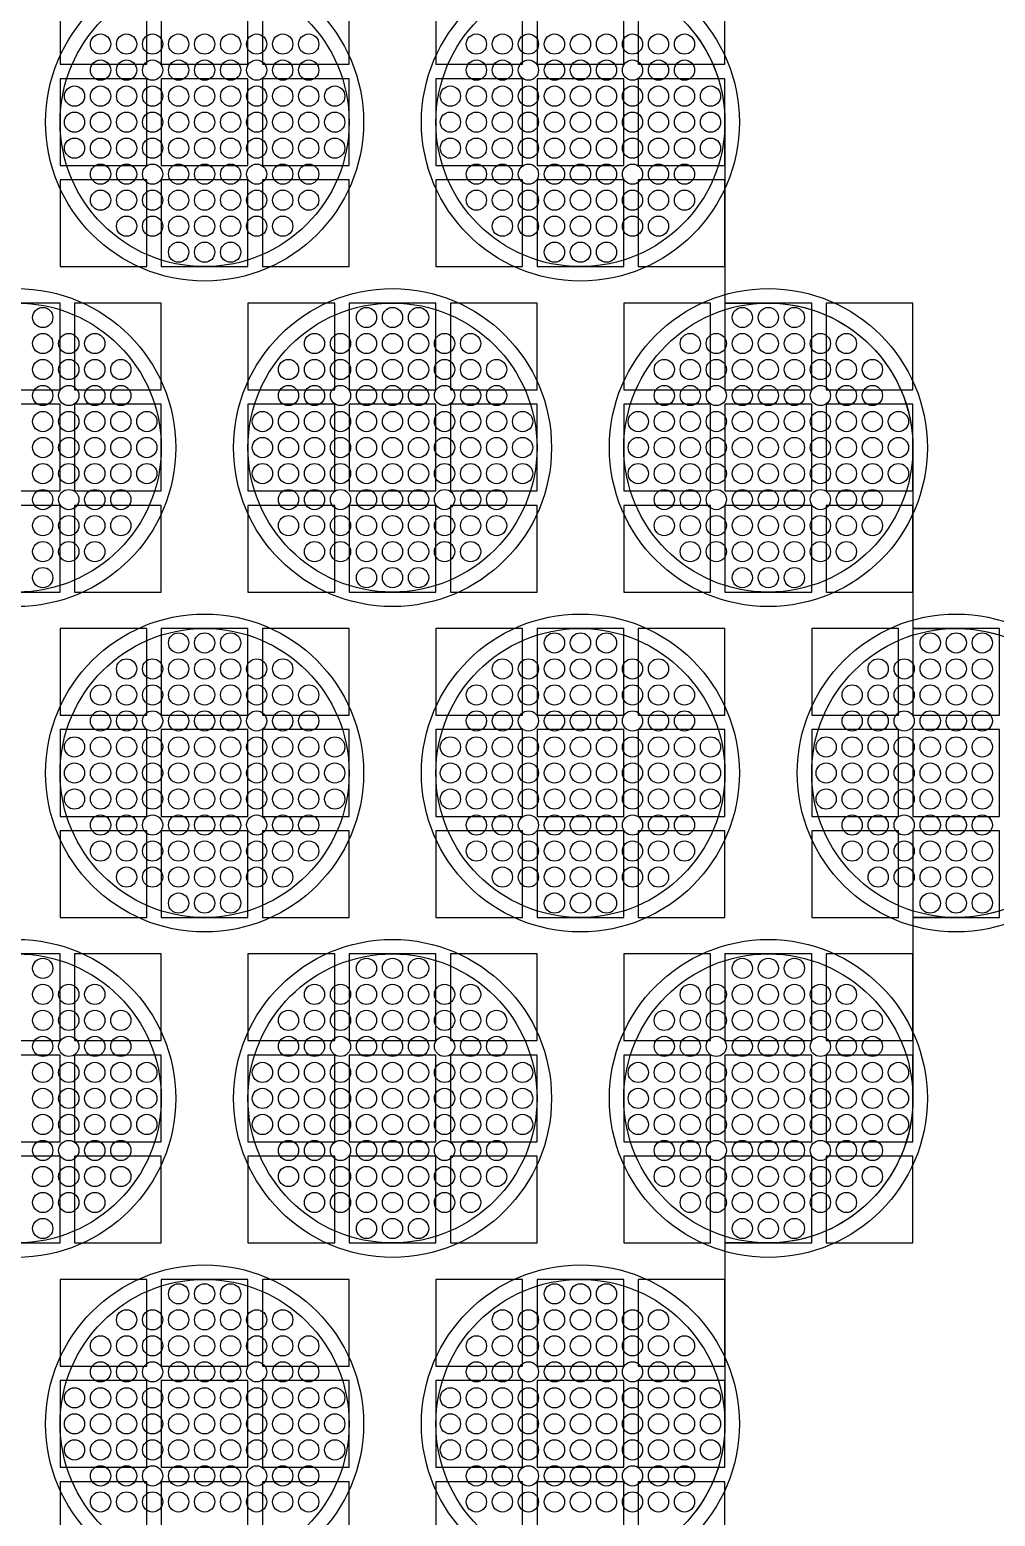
# Model space of a CAD drawing. Extents: x -49 to 54, y -38 to 38.
# Drawn here: x -30.54 to -27.2, y -13.57 to -8.43 of the extents above; entities that cross this region are included whole.
import ezdxf

# ---------------------------------------------------------------- set-up
doc = ezdxf.new("R2010")
doc.units = 0
for name, color, linetype in [('BACK_LAYER', 5, 'CONTINUOUS'), ('COND_LAYER_LOWER_ELECTRODE', 6, 'CONTINUOUS'), ('CONDUCTIVE_LAYER_BACK_LAYER', 2, 'CONTINUOUS'), ('EMITTER', 3, 'CONTINUOUS'), ('LOWER_ELECTRODE', 1, 'CONTINUOUS')]:
    doc.layers.add(name, color=color, linetype=linetype)

msp = doc.modelspace()

# ---------------------------------------------------------------- linework, layer by layer
at = {"layer": 'BACK_LAYER'}
for points in [[(-30.4302, -8.5448), (-30.1302, -8.5448), (-30.1302, -8.2448), (-30.4302, -8.2448)], [(-30.0802, -8.5448), (-29.7802, -8.5448), (-29.7802, -8.2448), (-30.0802, -8.2448)], [(-29.7302, -8.5448), (-29.4302, -8.5448), (-29.4302, -8.2448), (-29.7302, -8.2448)], [(-29.1302, -8.5448), (-28.8302, -8.5448), (-28.8302, -8.2448), (-29.1302, -8.2448)], [(-28.7802, -8.5448), (-28.4802, -8.5448), (-28.4802, -8.2448), (-28.7802, -8.2448)], [(-28.4302, -8.5448), (-28.1302, -8.5448), (-28.1302, -8.2448), (-28.4302, -8.2448)], [(-30.4302, -8.8948), (-30.1302, -8.8948), (-30.1302, -8.5948), (-30.4302, -8.5948)], [(-30.0802, -8.8948), (-29.7802, -8.8948), (-29.7802, -8.5948), (-30.0802, -8.5948)], [(-29.7302, -8.8948), (-29.4302, -8.8948), (-29.4302, -8.5948), (-29.7302, -8.5948)], [(-29.1302, -8.8948), (-28.8302, -8.8948), (-28.8302, -8.5948), (-29.1302, -8.5948)], [(-28.7802, -8.8948), (-28.4802, -8.8948), (-28.4802, -8.5948), (-28.7802, -8.5948)], [(-28.4302, -8.8948), (-28.1302, -8.8948), (-28.1302, -8.5948), (-28.4302, -8.5948)], [(-30.4302, -9.2448), (-30.1302, -9.2448), (-30.1302, -8.9448), (-30.4302, -8.9448)], [(-30.0802, -9.2448), (-29.7802, -9.2448), (-29.7802, -8.9448), (-30.0802, -8.9448)], [(-29.7302, -9.2448), (-29.4302, -9.2448), (-29.4302, -8.9448), (-29.7302, -8.9448)], [(-29.1302, -9.2448), (-28.8302, -9.2448), (-28.8302, -8.9448), (-29.1302, -8.9448)], [(-28.7802, -9.2448), (-28.4802, -9.2448), (-28.4802, -8.9448), (-28.7802, -8.9448)], [(-28.4302, -9.2448), (-28.1302, -9.2448), (-28.1302, -8.9448), (-28.4302, -8.9448)], [(-30.7302, -9.6707), (-30.4302, -9.6707), (-30.4302, -9.3707), (-30.7302, -9.3707)], [(-30.3802, -9.6707), (-30.0802, -9.6707), (-30.0802, -9.3707), (-30.3802, -9.3707)], [(-29.7802, -9.6707), (-29.4802, -9.6707), (-29.4802, -9.3707), (-29.7802, -9.3707)], [(-29.4302, -9.6707), (-29.1302, -9.6707), (-29.1302, -9.3707), (-29.4302, -9.3707)], [(-29.0802, -9.6707), (-28.7802, -9.6707), (-28.7802, -9.3707), (-29.0802, -9.3707)], [(-28.4802, -9.6707), (-28.1802, -9.6707), (-28.1802, -9.3707), (-28.4802, -9.3707)], [(-28.1302, -9.6707), (-27.8302, -9.6707), (-27.8302, -9.3707), (-28.1302, -9.3707)], [(-27.7802, -9.6707), (-27.4802, -9.6707), (-27.4802, -9.3707), (-27.7802, -9.3707)], [(-30.7302, -10.0207), (-30.4302, -10.0207), (-30.4302, -9.7207), (-30.7302, -9.7207)], [(-30.3802, -10.0207), (-30.0802, -10.0207), (-30.0802, -9.7207), (-30.3802, -9.7207)], [(-29.7802, -10.0207), (-29.4802, -10.0207), (-29.4802, -9.7207), (-29.7802, -9.7207)], [(-29.4302, -10.0207), (-29.1302, -10.0207), (-29.1302, -9.7207), (-29.4302, -9.7207)], [(-29.0802, -10.0207), (-28.7802, -10.0207), (-28.7802, -9.7207), (-29.0802, -9.7207)], [(-28.4802, -10.0207), (-28.1802, -10.0207), (-28.1802, -9.7207), (-28.4802, -9.7207)], [(-28.1302, -10.0207), (-27.8302, -10.0207), (-27.8302, -9.7207), (-28.1302, -9.7207)], [(-27.7802, -10.0207), (-27.4802, -10.0207), (-27.4802, -9.7207), (-27.7802, -9.7207)], [(-30.7302, -10.3707), (-30.4302, -10.3707), (-30.4302, -10.0707), (-30.7302, -10.0707)], [(-30.3802, -10.3707), (-30.0802, -10.3707), (-30.0802, -10.0707), (-30.3802, -10.0707)], [(-29.7802, -10.3707), (-29.4802, -10.3707), (-29.4802, -10.0707), (-29.7802, -10.0707)], [(-29.4302, -10.3707), (-29.1302, -10.3707), (-29.1302, -10.0707), (-29.4302, -10.0707)], [(-29.0802, -10.3707), (-28.7802, -10.3707), (-28.7802, -10.0707), (-29.0802, -10.0707)], [(-28.4802, -10.3707), (-28.1802, -10.3707), (-28.1802, -10.0707), (-28.4802, -10.0707)], [(-28.1302, -10.3707), (-27.8302, -10.3707), (-27.8302, -10.0707), (-28.1302, -10.0707)], [(-27.7802, -10.3707), (-27.4802, -10.3707), (-27.4802, -10.0707), (-27.7802, -10.0707)], [(-30.4302, -10.7965), (-30.1302, -10.7965), (-30.1302, -10.4965), (-30.4302, -10.4965)], [(-30.0802, -10.7965), (-29.7802, -10.7965), (-29.7802, -10.4965), (-30.0802, -10.4965)], [(-29.7302, -10.7965), (-29.4302, -10.7965), (-29.4302, -10.4965), (-29.7302, -10.4965)], [(-29.1302, -10.7965), (-28.8302, -10.7965), (-28.8302, -10.4965), (-29.1302, -10.4965)], [(-28.7802, -10.7965), (-28.4802, -10.7965), (-28.4802, -10.4965), (-28.7802, -10.4965)], [(-28.4302, -10.7965), (-28.1302, -10.7965), (-28.1302, -10.4965), (-28.4302, -10.4965)], [(-27.8302, -10.7965), (-27.5302, -10.7965), (-27.5302, -10.4965), (-27.8302, -10.4965)], [(-27.4802, -10.7965), (-27.1802, -10.7965), (-27.1802, -10.4965), (-27.4802, -10.4965)], [(-30.4302, -11.1465), (-30.1302, -11.1465), (-30.1302, -10.8465), (-30.4302, -10.8465)], [(-30.0802, -11.1465), (-29.7802, -11.1465), (-29.7802, -10.8465), (-30.0802, -10.8465)], [(-29.7302, -11.1465), (-29.4302, -11.1465), (-29.4302, -10.8465), (-29.7302, -10.8465)], [(-29.1302, -11.1465), (-28.8302, -11.1465), (-28.8302, -10.8465), (-29.1302, -10.8465)], [(-28.7802, -11.1465), (-28.4802, -11.1465), (-28.4802, -10.8465), (-28.7802, -10.8465)], [(-28.4302, -11.1465), (-28.1302, -11.1465), (-28.1302, -10.8465), (-28.4302, -10.8465)], [(-27.8302, -11.1465), (-27.5302, -11.1465), (-27.5302, -10.8465), (-27.8302, -10.8465)], [(-27.4802, -11.1465), (-27.1802, -11.1465), (-27.1802, -10.8465), (-27.4802, -10.8465)], [(-30.4302, -11.4965), (-30.1302, -11.4965), (-30.1302, -11.1965), (-30.4302, -11.1965)], [(-30.0802, -11.4965), (-29.7802, -11.4965), (-29.7802, -11.1965), (-30.0802, -11.1965)], [(-29.7302, -11.4965), (-29.4302, -11.4965), (-29.4302, -11.1965), (-29.7302, -11.1965)], [(-29.1302, -11.4965), (-28.8302, -11.4965), (-28.8302, -11.1965), (-29.1302, -11.1965)], [(-28.7802, -11.4965), (-28.4802, -11.4965), (-28.4802, -11.1965), (-28.7802, -11.1965)], [(-28.4302, -11.4965), (-28.1302, -11.4965), (-28.1302, -11.1965), (-28.4302, -11.1965)], [(-27.8302, -11.4965), (-27.5302, -11.4965), (-27.5302, -11.1965), (-27.8302, -11.1965)], [(-27.4802, -11.4965), (-27.1802, -11.4965), (-27.1802, -11.1965), (-27.4802, -11.1965)], [(-30.7302, -11.9223), (-30.4302, -11.9223), (-30.4302, -11.6223), (-30.7302, -11.6223)], [(-30.3802, -11.9223), (-30.0802, -11.9223), (-30.0802, -11.6223), (-30.3802, -11.6223)], [(-29.7802, -11.9223), (-29.4802, -11.9223), (-29.4802, -11.6223), (-29.7802, -11.6223)], [(-29.4302, -11.9223), (-29.1302, -11.9223), (-29.1302, -11.6223), (-29.4302, -11.6223)], [(-29.0802, -11.9223), (-28.7802, -11.9223), (-28.7802, -11.6223), (-29.0802, -11.6223)], [(-28.4802, -11.9223), (-28.1802, -11.9223), (-28.1802, -11.6223), (-28.4802, -11.6223)], [(-28.1302, -11.9223), (-27.8302, -11.9223), (-27.8302, -11.6223), (-28.1302, -11.6223)], [(-27.7802, -11.9223), (-27.4802, -11.9223), (-27.4802, -11.6223), (-27.7802, -11.6223)], [(-30.7302, -12.2723), (-30.4302, -12.2723), (-30.4302, -11.9723), (-30.7302, -11.9723)], [(-30.3802, -12.2723), (-30.0802, -12.2723), (-30.0802, -11.9723), (-30.3802, -11.9723)], [(-29.7802, -12.2723), (-29.4802, -12.2723), (-29.4802, -11.9723), (-29.7802, -11.9723)], [(-29.4302, -12.2723), (-29.1302, -12.2723), (-29.1302, -11.9723), (-29.4302, -11.9723)], [(-29.0802, -12.2723), (-28.7802, -12.2723), (-28.7802, -11.9723), (-29.0802, -11.9723)], [(-28.4802, -12.2723), (-28.1802, -12.2723), (-28.1802, -11.9723), (-28.4802, -11.9723)], [(-28.1302, -12.2723), (-27.8302, -12.2723), (-27.8302, -11.9723), (-28.1302, -11.9723)], [(-27.7802, -12.2723), (-27.4802, -12.2723), (-27.4802, -11.9723), (-27.7802, -11.9723)], [(-30.7302, -12.6223), (-30.4302, -12.6223), (-30.4302, -12.3223), (-30.7302, -12.3223)], [(-30.3802, -12.6223), (-30.0802, -12.6223), (-30.0802, -12.3223), (-30.3802, -12.3223)], [(-29.7802, -12.6223), (-29.4802, -12.6223), (-29.4802, -12.3223), (-29.7802, -12.3223)], [(-29.4302, -12.6223), (-29.1302, -12.6223), (-29.1302, -12.3223), (-29.4302, -12.3223)], [(-29.0802, -12.6223), (-28.7802, -12.6223), (-28.7802, -12.3223), (-29.0802, -12.3223)], [(-28.4802, -12.6223), (-28.1802, -12.6223), (-28.1802, -12.3223), (-28.4802, -12.3223)], [(-28.1302, -12.6223), (-27.8302, -12.6223), (-27.8302, -12.3223), (-28.1302, -12.3223)], [(-27.7802, -12.6223), (-27.4802, -12.6223), (-27.4802, -12.3223), (-27.7802, -12.3223)], [(-30.4302, -13.0482), (-30.1302, -13.0482), (-30.1302, -12.7482), (-30.4302, -12.7482)], [(-30.0802, -13.0482), (-29.7802, -13.0482), (-29.7802, -12.7482), (-30.0802, -12.7482)], [(-29.7302, -13.0482), (-29.4302, -13.0482), (-29.4302, -12.7482), (-29.7302, -12.7482)], [(-29.1302, -13.0482), (-28.8302, -13.0482), (-28.8302, -12.7482), (-29.1302, -12.7482)], [(-28.7802, -13.0482), (-28.4802, -13.0482), (-28.4802, -12.7482), (-28.7802, -12.7482)], [(-28.4302, -13.0482), (-28.1302, -13.0482), (-28.1302, -12.7482), (-28.4302, -12.7482)], [(-30.4302, -13.3982), (-30.1302, -13.3982), (-30.1302, -13.0982), (-30.4302, -13.0982)], [(-30.0802, -13.3982), (-29.7802, -13.3982), (-29.7802, -13.0982), (-30.0802, -13.0982)], [(-29.7302, -13.3982), (-29.4302, -13.3982), (-29.4302, -13.0982), (-29.7302, -13.0982)], [(-29.1302, -13.3982), (-28.8302, -13.3982), (-28.8302, -13.0982), (-29.1302, -13.0982)], [(-28.7802, -13.3982), (-28.4802, -13.3982), (-28.4802, -13.0982), (-28.7802, -13.0982)], [(-28.4302, -13.3982), (-28.1302, -13.3982), (-28.1302, -13.0982), (-28.4302, -13.0982)], [(-30.4302, -13.7482), (-30.1302, -13.7482), (-30.1302, -13.4482), (-30.4302, -13.4482)], [(-30.0802, -13.7482), (-29.7802, -13.7482), (-29.7802, -13.4482), (-30.0802, -13.4482)], [(-29.7302, -13.7482), (-29.4302, -13.7482), (-29.4302, -13.4482), (-29.7302, -13.4482)], [(-29.1302, -13.7482), (-28.8302, -13.7482), (-28.8302, -13.4482), (-29.1302, -13.4482)], [(-28.7802, -13.7482), (-28.4802, -13.7482), (-28.4802, -13.4482), (-28.7802, -13.4482)], [(-28.4302, -13.7482), (-28.1302, -13.7482), (-28.1302, -13.4482), (-28.4302, -13.4482)]]:
    msp.add_lwpolyline(points, close=True, dxfattribs=at)
at = {"layer": 'COND_LAYER_LOWER_ELECTRODE'}
for centre in [(-29.9302, -8.7448), (-28.6302, -8.7448), (-30.5802, -9.8707), (-29.2802, -9.8707), (-27.9802, -9.8707), (-29.9302, -10.9965), (-28.6302, -10.9965), (-27.3302, -10.9965), (-30.5802, -12.1223), (-29.2802, -12.1223), (-27.9802, -12.1223), (-29.9302, -13.2482), (-28.6302, -13.2482)]:
    msp.add_circle(centre, 0.55, dxfattribs=at)
at = {"layer": 'CONDUCTIVE_LAYER_BACK_LAYER'}
for points in [[(-28.2529, -8.4167), (-28.2402, -8.432), (-28.2281, -8.4477), (-28.2166, -8.464), (-28.2057, -8.4806), (-28.1956, -8.4977), (-28.1861, -8.5152), (-28.1773, -8.533), (-28.1692, -8.5512), (-28.1619, -8.5697), (-28.1553, -8.5884), (-28.1495, -8.6074), (-28.1444, -8.6267), (-28.1401, -8.6461), (-28.1365, -8.6656), (-28.1338, -8.6853), (-28.1318, -8.7051), (-28.1306, -8.725), (-28.1302, -8.7448), (-28.1302, -9.3708), (-27.9703, -9.3708), (-27.9504, -9.3716), (-27.9306, -9.3731), (-27.9109, -9.3755), (-27.8912, -9.3787), (-27.8717, -9.3826), (-27.8524, -9.3873), (-27.8333, -9.3927), (-27.8144, -9.399), (-27.7958, -9.4059), (-27.7775, -9.4136), (-27.7594, -9.4221), (-27.7418, -9.4312), (-27.7245, -9.441), (-27.7076, -9.4515), (-27.6912, -9.4627), (-27.6752, -9.4745), (-27.6597, -9.4869), (-27.6447, -9.5), (-27.6302, -9.5136), (-27.6163, -9.5278), (-27.6029, -9.5426), (-27.5902, -9.5578), (-27.5781, -9.5736), (-27.5666, -9.5898), (-27.5557, -9.6065), (-27.5456, -9.6235), (-27.5361, -9.641), (-27.5273, -9.6589), (-27.5192, -9.677), (-27.5119, -9.6955), (-27.5053, -9.7143), (-27.4995, -9.7333), (-27.4944, -9.7525), (-27.4901, -9.7719), (-27.4865, -9.7915), (-27.4838, -9.8112), (-27.4818, -9.8309), (-27.4806, -9.8508), (-27.4802, -9.8707), (-27.4802, -10.4966), (-27.3203, -10.4966), (-27.3004, -10.4974), (-27.2806, -10.499), (-27.2609, -10.5013), (-27.2412, -10.5045), (-27.2217, -10.5084), (-27.2024, -10.5131), (-27.1833, -10.5186)], [(-27.1833, -11.4744), (-27.2024, -11.4799), (-27.2217, -11.4846), (-27.2412, -11.4885), (-27.2609, -11.4917), (-27.2806, -11.494), (-27.3004, -11.4956), (-27.3203, -11.4964), (-27.4802, -11.4964), (-27.4802, -12.1223), (-27.4806, -12.1422), (-27.4818, -12.1621), (-27.4838, -12.1818), (-27.4865, -12.2015), (-27.4901, -12.2211), (-27.4944, -12.2405), (-27.4995, -12.2597), (-27.5053, -12.2787), (-27.5119, -12.2975), (-27.5192, -12.316), (-27.5273, -12.3341), (-27.5361, -12.352), (-27.5456, -12.3695), (-27.5557, -12.3865), (-27.5666, -12.4032), (-27.5781, -12.4194), (-27.5902, -12.4352), (-27.6029, -12.4505), (-27.6163, -12.4652), (-27.6302, -12.4794), (-27.6447, -12.493), (-27.6597, -12.5061), (-27.6752, -12.5185), (-27.6912, -12.5303), (-27.7076, -12.5415), (-27.7245, -12.552), (-27.7418, -12.5618), (-27.7594, -12.571), (-27.7775, -12.5794), (-27.7958, -12.5871), (-27.8144, -12.594), (-27.8333, -12.6003), (-27.8524, -12.6057), (-27.8717, -12.6104), (-27.8912, -12.6144), (-27.9109, -12.6175), (-27.9306, -12.6199), (-27.9504, -12.6214), (-27.9703, -12.6222), (-28.1302, -12.6222), (-28.1302, -13.2482), (-28.1306, -13.268), (-28.1318, -13.2879), (-28.1338, -13.3077), (-28.1365, -13.3274), (-28.1401, -13.3469), (-28.1444, -13.3663), (-28.1495, -13.3856), (-28.1553, -13.4046), (-28.1619, -13.4233), (-28.1692, -13.4418), (-28.1773, -13.46), (-28.1861, -13.4778), (-28.1956, -13.4953), (-28.2057, -13.5124), (-28.2166, -13.529), (-28.2281, -13.5453), (-28.2402, -13.561), (-28.2529, -13.5763)]]:
    msp.add_lwpolyline(points, dxfattribs=at)
at = {"layer": 'EMITTER'}
for centre in [(-29.9302, -8.7448), (-28.6302, -8.7448), (-30.5802, -9.8707), (-29.2802, -9.8707), (-27.9802, -9.8707), (-29.9302, -10.9965), (-28.6302, -10.9965), (-27.3302, -10.9965), (-30.5802, -12.1223), (-29.2802, -12.1223), (-27.9802, -12.1223), (-29.9302, -13.2482), (-28.6302, -13.2482)]:
    msp.add_circle(centre, 0.5, dxfattribs=at)
at = {"layer": 'LOWER_ELECTRODE'}
for centre in [(-30.2902, -8.4748), (-30.2002, -8.4748), (-30.1102, -8.4748), (-30.0202, -8.4748), (-29.9302, -8.4748), (-29.8402, -8.4748), (-29.7502, -8.4748), (-29.6602, -8.4748), (-29.5702, -8.4748), (-28.9902, -8.4748), (-28.9002, -8.4748), (-28.8102, -8.4748), (-28.7202, -8.4748), (-28.6302, -8.4748), (-28.5402, -8.4748), (-28.4502, -8.4748), (-28.3602, -8.4748), (-28.2702, -8.4748), (-30.2902, -8.5648), (-30.2002, -8.5648), (-30.1102, -8.5648), (-30.0202, -8.5648), (-29.9302, -8.5648), (-29.8402, -8.5648), (-29.7502, -8.5648), (-29.6602, -8.5648), (-29.5702, -8.5648), (-28.9902, -8.5648), (-28.9002, -8.5648), (-28.8102, -8.5648), (-28.7202, -8.5648), (-28.6302, -8.5648), (-28.5402, -8.5648), (-28.4502, -8.5648), (-28.3602, -8.5648), (-28.2702, -8.5648), (-30.3802, -8.6548), (-30.2902, -8.6548), (-30.2002, -8.6548), (-30.1102, -8.6548), (-30.0202, -8.6548), (-29.9302, -8.6548), (-29.8402, -8.6548), (-29.7502, -8.6548), (-29.6602, -8.6548), (-29.5702, -8.6548), (-29.4802, -8.6548), (-29.0802, -8.6548), (-28.9902, -8.6548), (-28.9002, -8.6548), (-28.8102, -8.6548), (-28.7202, -8.6548), (-28.6302, -8.6548), (-28.5402, -8.6548), (-28.4502, -8.6548), (-28.3602, -8.6548), (-28.2702, -8.6548), (-28.1802, -8.6548), (-30.3802, -8.7448), (-30.2902, -8.7448), (-30.2002, -8.7448), (-30.1102, -8.7448), (-30.0202, -8.7448), (-29.9302, -8.7448), (-29.8402, -8.7448), (-29.7502, -8.7448), (-29.6602, -8.7448), (-29.5702, -8.7448), (-29.4802, -8.7448), (-29.0802, -8.7448), (-28.9902, -8.7448), (-28.9002, -8.7448), (-28.8102, -8.7448), (-28.7202, -8.7448), (-28.6302, -8.7448), (-28.5402, -8.7448), (-28.4502, -8.7448), (-28.3602, -8.7448), (-28.2702, -8.7448), (-28.1802, -8.7448), (-30.3802, -8.8348), (-30.2902, -8.8348), (-30.2002, -8.8348), (-30.1102, -8.8348), (-30.0202, -8.8348), (-29.9302, -8.8348), (-29.8402, -8.8348), (-29.7502, -8.8348), (-29.6602, -8.8348), (-29.5702, -8.8348), (-29.4802, -8.8348), (-29.0802, -8.8348), (-28.9902, -8.8348), (-28.9002, -8.8348), (-28.8102, -8.8348), (-28.7202, -8.8348), (-28.6302, -8.8348), (-28.5402, -8.8348), (-28.4502, -8.8348), (-28.3602, -8.8348), (-28.2702, -8.8348), (-28.1802, -8.8348), (-30.2902, -8.9248), (-30.2002, -8.9248), (-30.1102, -8.9248), (-30.0202, -8.9248), (-29.9302, -8.9248), (-29.8402, -8.9248), (-29.7502, -8.9248), (-29.6602, -8.9248), (-29.5702, -8.9248), (-28.9902, -8.9248), (-28.9002, -8.9248), (-28.8102, -8.9248), (-28.7202, -8.9248), (-28.6302, -8.9248), (-28.5402, -8.9248), (-28.4502, -8.9248), (-28.3602, -8.9248), (-28.2702, -8.9248), (-30.2902, -9.0148), (-30.2002, -9.0148), (-30.1102, -9.0148), (-30.0202, -9.0148), (-29.9302, -9.0148), (-29.8402, -9.0148), (-29.7502, -9.0148), (-29.6602, -9.0148), (-29.5702, -9.0148), (-28.9902, -9.0148), (-28.9002, -9.0148), (-28.8102, -9.0148), (-28.7202, -9.0148), (-28.6302, -9.0148), (-28.5402, -9.0148), (-28.4502, -9.0148), (-28.3602, -9.0148), (-28.2702, -9.0148), (-30.2002, -9.1048), (-30.1102, -9.1048), (-30.0202, -9.1048), (-29.9302, -9.1048), (-29.8402, -9.1048), (-29.7502, -9.1048), (-29.6602, -9.1048), (-28.9002, -9.1048), (-28.8102, -9.1048), (-28.7202, -9.1048), (-28.6302, -9.1048), (-28.5402, -9.1048), (-28.4502, -9.1048), (-28.3602, -9.1048), (-30.0202, -9.1948), (-29.9302, -9.1948), (-29.8402, -9.1948), (-28.7202, -9.1948), (-28.6302, -9.1948), (-28.5402, -9.1948), (-30.4902, -9.4207), (-29.3702, -9.4207), (-29.2802, -9.4207), (-29.1902, -9.4207), (-28.0702, -9.4207), (-27.9802, -9.4207), (-27.8902, -9.4207), (-30.4902, -9.5107), (-30.4002, -9.5107), (-30.3102, -9.5107), (-29.5502, -9.5107), (-29.4602, -9.5107), (-29.3702, -9.5107), (-29.2802, -9.5107), (-29.1902, -9.5107), (-29.1002, -9.5107), (-29.0102, -9.5107), (-28.2502, -9.5107), (-28.1602, -9.5107), (-28.0702, -9.5107), (-27.9802, -9.5107), (-27.8902, -9.5107), (-27.8002, -9.5107), (-27.7102, -9.5107), (-30.4902, -9.6007), (-30.4002, -9.6007), (-30.3102, -9.6007), (-30.2202, -9.6007), (-29.6402, -9.6007), (-29.5502, -9.6007), (-29.4602, -9.6007), (-29.3702, -9.6007), (-29.2802, -9.6007), (-29.1902, -9.6007), (-29.1002, -9.6007), (-29.0102, -9.6007), (-28.9202, -9.6007), (-28.3402, -9.6007), (-28.2502, -9.6007), (-28.1602, -9.6007), (-28.0702, -9.6007), (-27.9802, -9.6007), (-27.8902, -9.6007), (-27.8002, -9.6007), (-27.7102, -9.6007), (-27.6202, -9.6007), (-30.4902, -9.6907), (-30.4002, -9.6907), (-30.3102, -9.6907), (-30.2202, -9.6907), (-29.6402, -9.6907), (-29.5502, -9.6907), (-29.4602, -9.6907), (-29.3702, -9.6907), (-29.2802, -9.6907), (-29.1902, -9.6907), (-29.1002, -9.6907), (-29.0102, -9.6907), (-28.9202, -9.6907), (-28.3402, -9.6907), (-28.2502, -9.6907), (-28.1602, -9.6907), (-28.0702, -9.6907), (-27.9802, -9.6907), (-27.8902, -9.6907), (-27.8002, -9.6907), (-27.7102, -9.6907), (-27.6202, -9.6907), (-30.4902, -9.7807), (-30.4002, -9.7807), (-30.3102, -9.7807), (-30.2202, -9.7807), (-30.1302, -9.7807), (-29.7302, -9.7807), (-29.6402, -9.7807), (-29.5502, -9.7807), (-29.4602, -9.7807), (-29.3702, -9.7807), (-29.2802, -9.7807), (-29.1902, -9.7807), (-29.1002, -9.7807), (-29.0102, -9.7807), (-28.9202, -9.7807), (-28.8302, -9.7807), (-28.4302, -9.7807), (-28.3402, -9.7807), (-28.2502, -9.7807), (-28.1602, -9.7807), (-28.0702, -9.7807), (-27.9802, -9.7807), (-27.8902, -9.7807), (-27.8002, -9.7807), (-27.7102, -9.7807), (-27.6202, -9.7807), (-27.5302, -9.7807), (-30.4902, -9.8707), (-30.4002, -9.8707), (-30.3102, -9.8707), (-30.2202, -9.8707), (-30.1302, -9.8707), (-29.7302, -9.8707), (-29.6402, -9.8707), (-29.5502, -9.8707), (-29.4602, -9.8707), (-29.3702, -9.8707), (-29.2802, -9.8707), (-29.1902, -9.8707), (-29.1002, -9.8707), (-29.0102, -9.8707), (-28.9202, -9.8707), (-28.8302, -9.8707), (-28.4302, -9.8707), (-28.3402, -9.8707), (-28.2502, -9.8707), (-28.1602, -9.8707), (-28.0702, -9.8707), (-27.9802, -9.8707), (-27.8902, -9.8707), (-27.8002, -9.8707), (-27.7102, -9.8707), (-27.6202, -9.8707), (-27.5302, -9.8707), (-30.4902, -9.9607), (-30.4002, -9.9607), (-30.3102, -9.9607), (-30.2202, -9.9607), (-30.1302, -9.9607), (-29.7302, -9.9607), (-29.6402, -9.9607), (-29.5502, -9.9607), (-29.4602, -9.9607), (-29.3702, -9.9607), (-29.2802, -9.9607), (-29.1902, -9.9607), (-29.1002, -9.9607), (-29.0102, -9.9607), (-28.9202, -9.9607), (-28.8302, -9.9607), (-28.4302, -9.9607), (-28.3402, -9.9607), (-28.2502, -9.9607), (-28.1602, -9.9607), (-28.0702, -9.9607), (-27.9802, -9.9607), (-27.8902, -9.9607), (-27.8002, -9.9607), (-27.7102, -9.9607), (-27.6202, -9.9607), (-27.5302, -9.9607), (-30.4902, -10.0507), (-30.4002, -10.0507), (-30.3102, -10.0507), (-30.2202, -10.0507), (-29.6402, -10.0507), (-29.5502, -10.0507), (-29.4602, -10.0507), (-29.3702, -10.0507), (-29.2802, -10.0507), (-29.1902, -10.0507), (-29.1002, -10.0507), (-29.0102, -10.0507), (-28.9202, -10.0507), (-28.3402, -10.0507), (-28.2502, -10.0507), (-28.1602, -10.0507), (-28.0702, -10.0507), (-27.9802, -10.0507), (-27.8902, -10.0507), (-27.8002, -10.0507), (-27.7102, -10.0507), (-27.6202, -10.0507), (-30.4902, -10.1407), (-30.4002, -10.1407), (-30.3102, -10.1407), (-30.2202, -10.1407), (-29.6402, -10.1407), (-29.5502, -10.1407), (-29.4602, -10.1407), (-29.3702, -10.1407), (-29.2802, -10.1407), (-29.1902, -10.1407), (-29.1002, -10.1407), (-29.0102, -10.1407), (-28.9202, -10.1407), (-28.3402, -10.1407), (-28.2502, -10.1407), (-28.1602, -10.1407), (-28.0702, -10.1407), (-27.9802, -10.1407), (-27.8902, -10.1407), (-27.8002, -10.1407), (-27.7102, -10.1407), (-27.6202, -10.1407), (-30.4902, -10.2307), (-30.4002, -10.2307), (-30.3102, -10.2307), (-29.5502, -10.2307), (-29.4602, -10.2307), (-29.3702, -10.2307), (-29.2802, -10.2307), (-29.1902, -10.2307), (-29.1002, -10.2307), (-29.0102, -10.2307), (-28.2502, -10.2307), (-28.1602, -10.2307), (-28.0702, -10.2307), (-27.9802, -10.2307), (-27.8902, -10.2307), (-27.8002, -10.2307), (-27.7102, -10.2307), (-30.4902, -10.3207), (-29.3702, -10.3207), (-29.2802, -10.3207), (-29.1902, -10.3207), (-28.0702, -10.3207), (-27.9802, -10.3207), (-27.8902, -10.3207), (-30.0202, -10.5465), (-29.9302, -10.5465), (-29.8402, -10.5465), (-28.7202, -10.5465), (-28.6302, -10.5465), (-28.5402, -10.5465), (-27.4202, -10.5465), (-27.3302, -10.5465), (-27.2402, -10.5465), (-30.2002, -10.6365), (-30.1102, -10.6365), (-30.0202, -10.6365), (-29.9302, -10.6365), (-29.8402, -10.6365), (-29.7502, -10.6365), (-29.6602, -10.6365), (-28.9002, -10.6365), (-28.8102, -10.6365), (-28.7202, -10.6365), (-28.6302, -10.6365), (-28.5402, -10.6365), (-28.4502, -10.6365), (-28.3602, -10.6365), (-27.6002, -10.6365), (-27.5102, -10.6365), (-27.4202, -10.6365), (-27.3302, -10.6365), (-27.2402, -10.6365), (-30.2902, -10.7265), (-30.2002, -10.7265), (-30.1102, -10.7265), (-30.0202, -10.7265), (-29.9302, -10.7265), (-29.8402, -10.7265), (-29.7502, -10.7265), (-29.6602, -10.7265), (-29.5702, -10.7265), (-28.9902, -10.7265), (-28.9002, -10.7265), (-28.8102, -10.7265), (-28.7202, -10.7265), (-28.6302, -10.7265), (-28.5402, -10.7265), (-28.4502, -10.7265), (-28.3602, -10.7265), (-28.2702, -10.7265), (-27.6902, -10.7265), (-27.6002, -10.7265), (-27.5102, -10.7265), (-27.4202, -10.7265), (-27.3302, -10.7265), (-27.2402, -10.7265), (-30.2902, -10.8165), (-30.2002, -10.8165), (-30.1102, -10.8165), (-30.0202, -10.8165), (-29.9302, -10.8165), (-29.8402, -10.8165), (-29.7502, -10.8165), (-29.6602, -10.8165), (-29.5702, -10.8165), (-28.9902, -10.8165), (-28.9002, -10.8165), (-28.8102, -10.8165), (-28.7202, -10.8165), (-28.6302, -10.8165), (-28.5402, -10.8165), (-28.4502, -10.8165), (-28.3602, -10.8165), (-28.2702, -10.8165), (-27.6902, -10.8165), (-27.6002, -10.8165), (-27.5102, -10.8165), (-27.4202, -10.8165), (-27.3302, -10.8165), (-27.2402, -10.8165), (-30.3802, -10.9065), (-30.2902, -10.9065), (-30.2002, -10.9065), (-30.1102, -10.9065), (-30.0202, -10.9065), (-29.9302, -10.9065), (-29.8402, -10.9065), (-29.7502, -10.9065), (-29.6602, -10.9065), (-29.5702, -10.9065), (-29.4802, -10.9065), (-29.0802, -10.9065), (-28.9902, -10.9065), (-28.9002, -10.9065), (-28.8102, -10.9065), (-28.7202, -10.9065), (-28.6302, -10.9065), (-28.5402, -10.9065), (-28.4502, -10.9065), (-28.3602, -10.9065), (-28.2702, -10.9065), (-28.1802, -10.9065), (-27.7802, -10.9065), (-27.6902, -10.9065), (-27.6002, -10.9065), (-27.5102, -10.9065), (-27.4202, -10.9065), (-27.3302, -10.9065), (-27.2402, -10.9065), (-30.3802, -10.9965), (-30.2902, -10.9965), (-30.2002, -10.9965), (-30.1102, -10.9965), (-30.0202, -10.9965), (-29.9302, -10.9965), (-29.8402, -10.9965), (-29.7502, -10.9965), (-29.6602, -10.9965), (-29.5702, -10.9965), (-29.4802, -10.9965), (-29.0802, -10.9965), (-28.9902, -10.9965), (-28.9002, -10.9965), (-28.8102, -10.9965), (-28.7202, -10.9965), (-28.6302, -10.9965), (-28.5402, -10.9965), (-28.4502, -10.9965), (-28.3602, -10.9965), (-28.2702, -10.9965), (-28.1802, -10.9965), (-27.7802, -10.9965), (-27.6902, -10.9965), (-27.6002, -10.9965), (-27.5102, -10.9965), (-27.4202, -10.9965), (-27.3302, -10.9965), (-27.2402, -10.9965), (-30.3802, -11.0865), (-30.2902, -11.0865), (-30.2002, -11.0865), (-30.1102, -11.0865), (-30.0202, -11.0865), (-29.9302, -11.0865), (-29.8402, -11.0865), (-29.7502, -11.0865), (-29.6602, -11.0865), (-29.5702, -11.0865), (-29.4802, -11.0865), (-29.0802, -11.0865), (-28.9902, -11.0865), (-28.9002, -11.0865), (-28.8102, -11.0865), (-28.7202, -11.0865), (-28.6302, -11.0865), (-28.5402, -11.0865), (-28.4502, -11.0865), (-28.3602, -11.0865), (-28.2702, -11.0865), (-28.1802, -11.0865), (-27.7802, -11.0865), (-27.6902, -11.0865), (-27.6002, -11.0865), (-27.5102, -11.0865), (-27.4202, -11.0865), (-27.3302, -11.0865), (-27.2402, -11.0865), (-30.2902, -11.1765), (-30.2002, -11.1765), (-30.1102, -11.1765), (-30.0202, -11.1765), (-29.9302, -11.1765), (-29.8402, -11.1765), (-29.7502, -11.1765), (-29.6602, -11.1765), (-29.5702, -11.1765), (-28.9902, -11.1765), (-28.9002, -11.1765), (-28.8102, -11.1765), (-28.7202, -11.1765), (-28.6302, -11.1765), (-28.5402, -11.1765), (-28.4502, -11.1765), (-28.3602, -11.1765), (-28.2702, -11.1765), (-27.6902, -11.1765), (-27.6002, -11.1765), (-27.5102, -11.1765), (-27.4202, -11.1765), (-27.3302, -11.1765), (-27.2402, -11.1765), (-30.2902, -11.2665), (-30.2002, -11.2665), (-30.1102, -11.2665), (-30.0202, -11.2665), (-29.9302, -11.2665), (-29.8402, -11.2665), (-29.7502, -11.2665), (-29.6602, -11.2665), (-29.5702, -11.2665), (-28.9902, -11.2665), (-28.9002, -11.2665), (-28.8102, -11.2665), (-28.7202, -11.2665), (-28.6302, -11.2665), (-28.5402, -11.2665), (-28.4502, -11.2665), (-28.3602, -11.2665), (-28.2702, -11.2665), (-27.6902, -11.2665), (-27.6002, -11.2665), (-27.5102, -11.2665), (-27.4202, -11.2665), (-27.3302, -11.2665), (-27.2402, -11.2665), (-30.2002, -11.3565), (-30.1102, -11.3565), (-30.0202, -11.3565), (-29.9302, -11.3565), (-29.8402, -11.3565), (-29.7502, -11.3565), (-29.6602, -11.3565), (-28.9002, -11.3565), (-28.8102, -11.3565), (-28.7202, -11.3565), (-28.6302, -11.3565), (-28.5402, -11.3565), (-28.4502, -11.3565), (-28.3602, -11.3565), (-27.6002, -11.3565), (-27.5102, -11.3565), (-27.4202, -11.3565), (-27.3302, -11.3565), (-27.2402, -11.3565), (-30.0202, -11.4465), (-29.9302, -11.4465), (-29.8402, -11.4465), (-28.7202, -11.4465), (-28.6302, -11.4465), (-28.5402, -11.4465), (-27.4202, -11.4465), (-27.3302, -11.4465), (-27.2402, -11.4465), (-30.4902, -11.6723), (-29.3702, -11.6723), (-29.2802, -11.6723), (-29.1902, -11.6723), (-28.0702, -11.6723), (-27.9802, -11.6723), (-27.8902, -11.6723), (-30.4902, -11.7623), (-30.4002, -11.7623), (-30.3102, -11.7623), (-29.5502, -11.7623), (-29.4602, -11.7623), (-29.3702, -11.7623), (-29.2802, -11.7623), (-29.1902, -11.7623), (-29.1002, -11.7623), (-29.0102, -11.7623), (-28.2502, -11.7623), (-28.1602, -11.7623), (-28.0702, -11.7623), (-27.9802, -11.7623), (-27.8902, -11.7623), (-27.8002, -11.7623), (-27.7102, -11.7623), (-30.4902, -11.8523), (-30.4002, -11.8523), (-30.3102, -11.8523), (-30.2202, -11.8523), (-29.6402, -11.8523), (-29.5502, -11.8523), (-29.4602, -11.8523), (-29.3702, -11.8523), (-29.2802, -11.8523), (-29.1902, -11.8523), (-29.1002, -11.8523), (-29.0102, -11.8523), (-28.9202, -11.8523), (-28.3402, -11.8523), (-28.2502, -11.8523), (-28.1602, -11.8523), (-28.0702, -11.8523), (-27.9802, -11.8523), (-27.8902, -11.8523), (-27.8002, -11.8523), (-27.7102, -11.8523), (-27.6202, -11.8523), (-30.4902, -11.9423), (-30.4002, -11.9423), (-30.3102, -11.9423), (-30.2202, -11.9423), (-29.6402, -11.9423), (-29.5502, -11.9423), (-29.4602, -11.9423), (-29.3702, -11.9423), (-29.2802, -11.9423), (-29.1902, -11.9423), (-29.1002, -11.9423), (-29.0102, -11.9423), (-28.9202, -11.9423), (-28.3402, -11.9423), (-28.2502, -11.9423), (-28.1602, -11.9423), (-28.0702, -11.9423), (-27.9802, -11.9423), (-27.8902, -11.9423), (-27.8002, -11.9423), (-27.7102, -11.9423), (-27.6202, -11.9423), (-30.4902, -12.0323), (-30.4002, -12.0323), (-30.3102, -12.0323), (-30.2202, -12.0323), (-30.1302, -12.0323), (-29.7302, -12.0323), (-29.6402, -12.0323), (-29.5502, -12.0323), (-29.4602, -12.0323), (-29.3702, -12.0323), (-29.2802, -12.0323), (-29.1902, -12.0323), (-29.1002, -12.0323), (-29.0102, -12.0323), (-28.9202, -12.0323), (-28.8302, -12.0323), (-28.4302, -12.0323), (-28.3402, -12.0323), (-28.2502, -12.0323), (-28.1602, -12.0323), (-28.0702, -12.0323), (-27.9802, -12.0323), (-27.8902, -12.0323), (-27.8002, -12.0323), (-27.7102, -12.0323), (-27.6202, -12.0323), (-27.5302, -12.0323), (-30.4902, -12.1223), (-30.4002, -12.1223), (-30.3102, -12.1223), (-30.2202, -12.1223), (-30.1302, -12.1223), (-29.7302, -12.1223), (-29.6402, -12.1223), (-29.5502, -12.1223), (-29.4602, -12.1223), (-29.3702, -12.1223), (-29.2802, -12.1223), (-29.1902, -12.1223), (-29.1002, -12.1223), (-29.0102, -12.1223), (-28.9202, -12.1223), (-28.8302, -12.1223), (-28.4302, -12.1223), (-28.3402, -12.1223), (-28.2502, -12.1223), (-28.1602, -12.1223), (-28.0702, -12.1223), (-27.9802, -12.1223), (-27.8902, -12.1223), (-27.8002, -12.1223), (-27.7102, -12.1223), (-27.6202, -12.1223), (-27.5302, -12.1223), (-30.4902, -12.2123), (-30.4002, -12.2123), (-30.3102, -12.2123), (-30.2202, -12.2123), (-30.1302, -12.2123), (-29.7302, -12.2123), (-29.6402, -12.2123), (-29.5502, -12.2123), (-29.4602, -12.2123), (-29.3702, -12.2123), (-29.2802, -12.2123), (-29.1902, -12.2123), (-29.1002, -12.2123), (-29.0102, -12.2123), (-28.9202, -12.2123), (-28.8302, -12.2123), (-28.4302, -12.2123), (-28.3402, -12.2123), (-28.2502, -12.2123), (-28.1602, -12.2123), (-28.0702, -12.2123), (-27.9802, -12.2123), (-27.8902, -12.2123), (-27.8002, -12.2123), (-27.7102, -12.2123), (-27.6202, -12.2123), (-27.5302, -12.2123), (-30.4902, -12.3023), (-30.4002, -12.3023), (-30.3102, -12.3023), (-30.2202, -12.3023), (-29.6402, -12.3023), (-29.5502, -12.3023), (-29.4602, -12.3023), (-29.3702, -12.3023), (-29.2802, -12.3023), (-29.1902, -12.3023), (-29.1002, -12.3023), (-29.0102, -12.3023), (-28.9202, -12.3023), (-28.3402, -12.3023), (-28.2502, -12.3023), (-28.1602, -12.3023), (-28.0702, -12.3023), (-27.9802, -12.3023), (-27.8902, -12.3023), (-27.8002, -12.3023), (-27.7102, -12.3023), (-27.6202, -12.3023), (-30.4902, -12.3923), (-30.4002, -12.3923), (-30.3102, -12.3923), (-30.2202, -12.3923), (-29.6402, -12.3923), (-29.5502, -12.3923), (-29.4602, -12.3923), (-29.3702, -12.3923), (-29.2802, -12.3923), (-29.1902, -12.3923), (-29.1002, -12.3923), (-29.0102, -12.3923), (-28.9202, -12.3923), (-28.3402, -12.3923), (-28.2502, -12.3923), (-28.1602, -12.3923), (-28.0702, -12.3923), (-27.9802, -12.3923), (-27.8902, -12.3923), (-27.8002, -12.3923), (-27.7102, -12.3923), (-27.6202, -12.3923), (-30.4902, -12.4823), (-30.4002, -12.4823), (-30.3102, -12.4823), (-29.5502, -12.4823), (-29.4602, -12.4823), (-29.3702, -12.4823), (-29.2802, -12.4823), (-29.1902, -12.4823), (-29.1002, -12.4823), (-29.0102, -12.4823), (-28.2502, -12.4823), (-28.1602, -12.4823), (-28.0702, -12.4823), (-27.9802, -12.4823), (-27.8902, -12.4823), (-27.8002, -12.4823), (-27.7102, -12.4823), (-30.4902, -12.5723), (-29.3702, -12.5723), (-29.2802, -12.5723), (-29.1902, -12.5723), (-28.0702, -12.5723), (-27.9802, -12.5723), (-27.8902, -12.5723), (-30.0202, -12.7982), (-29.9302, -12.7982), (-29.8402, -12.7982), (-28.7202, -12.7982), (-28.6302, -12.7982), (-28.5402, -12.7982), (-30.2002, -12.8882), (-30.1102, -12.8882), (-30.0202, -12.8882), (-29.9302, -12.8882), (-29.8402, -12.8882), (-29.7502, -12.8882), (-29.6602, -12.8882), (-28.9002, -12.8882), (-28.8102, -12.8882), (-28.7202, -12.8882), (-28.6302, -12.8882), (-28.5402, -12.8882), (-28.4502, -12.8882), (-28.3602, -12.8882), (-30.2902, -12.9782), (-30.2002, -12.9782), (-30.1102, -12.9782), (-30.0202, -12.9782), (-29.9302, -12.9782), (-29.8402, -12.9782), (-29.7502, -12.9782), (-29.6602, -12.9782), (-29.5702, -12.9782), (-28.9902, -12.9782), (-28.9002, -12.9782), (-28.8102, -12.9782), (-28.7202, -12.9782), (-28.6302, -12.9782), (-28.5402, -12.9782), (-28.4502, -12.9782), (-28.3602, -12.9782), (-28.2702, -12.9782), (-30.2902, -13.0682), (-30.2002, -13.0682), (-30.1102, -13.0682), (-30.0202, -13.0682), (-29.9302, -13.0682), (-29.8402, -13.0682), (-29.7502, -13.0682), (-29.6602, -13.0682), (-29.5702, -13.0682), (-28.9902, -13.0682), (-28.9002, -13.0682), (-28.8102, -13.0682), (-28.7202, -13.0682), (-28.6302, -13.0682), (-28.5402, -13.0682), (-28.4502, -13.0682), (-28.3602, -13.0682), (-28.2702, -13.0682), (-30.3802, -13.1582), (-30.2902, -13.1582), (-30.2002, -13.1582), (-30.1102, -13.1582), (-30.0202, -13.1582), (-29.9302, -13.1582), (-29.8402, -13.1582), (-29.7502, -13.1582), (-29.6602, -13.1582), (-29.5702, -13.1582), (-29.4802, -13.1582), (-29.0802, -13.1582), (-28.9902, -13.1582), (-28.9002, -13.1582), (-28.8102, -13.1582), (-28.7202, -13.1582), (-28.6302, -13.1582), (-28.5402, -13.1582), (-28.4502, -13.1582), (-28.3602, -13.1582), (-28.2702, -13.1582), (-28.1802, -13.1582), (-30.3802, -13.2482), (-30.2902, -13.2482), (-30.2002, -13.2482), (-30.1102, -13.2482), (-30.0202, -13.2482), (-29.9302, -13.2482), (-29.8402, -13.2482), (-29.7502, -13.2482), (-29.6602, -13.2482), (-29.5702, -13.2482), (-29.4802, -13.2482), (-29.0802, -13.2482), (-28.9902, -13.2482), (-28.9002, -13.2482), (-28.8102, -13.2482), (-28.7202, -13.2482), (-28.6302, -13.2482), (-28.5402, -13.2482), (-28.4502, -13.2482), (-28.3602, -13.2482), (-28.2702, -13.2482), (-28.1802, -13.2482), (-30.3802, -13.3382), (-30.2902, -13.3382), (-30.2002, -13.3382), (-30.1102, -13.3382), (-30.0202, -13.3382), (-29.9302, -13.3382), (-29.8402, -13.3382), (-29.7502, -13.3382), (-29.6602, -13.3382), (-29.5702, -13.3382), (-29.4802, -13.3382), (-29.0802, -13.3382), (-28.9902, -13.3382), (-28.9002, -13.3382), (-28.8102, -13.3382), (-28.7202, -13.3382), (-28.6302, -13.3382), (-28.5402, -13.3382), (-28.4502, -13.3382), (-28.3602, -13.3382), (-28.2702, -13.3382), (-28.1802, -13.3382), (-30.2902, -13.4282), (-30.2002, -13.4282), (-30.1102, -13.4282), (-30.0202, -13.4282), (-29.9302, -13.4282), (-29.8402, -13.4282), (-29.7502, -13.4282), (-29.6602, -13.4282), (-29.5702, -13.4282), (-28.9902, -13.4282), (-28.9002, -13.4282), (-28.8102, -13.4282), (-28.7202, -13.4282), (-28.6302, -13.4282), (-28.5402, -13.4282), (-28.4502, -13.4282), (-28.3602, -13.4282), (-28.2702, -13.4282), (-30.2902, -13.5182), (-30.2002, -13.5182), (-30.1102, -13.5182), (-30.0202, -13.5182), (-29.9302, -13.5182), (-29.8402, -13.5182), (-29.7502, -13.5182), (-29.6602, -13.5182), (-29.5702, -13.5182), (-28.9902, -13.5182), (-28.9002, -13.5182), (-28.8102, -13.5182), (-28.7202, -13.5182), (-28.6302, -13.5182), (-28.5402, -13.5182), (-28.4502, -13.5182), (-28.3602, -13.5182), (-28.2702, -13.5182)]:
    msp.add_circle(centre, 0.035, dxfattribs=at)

doc.saveas('drawing.dxf')
